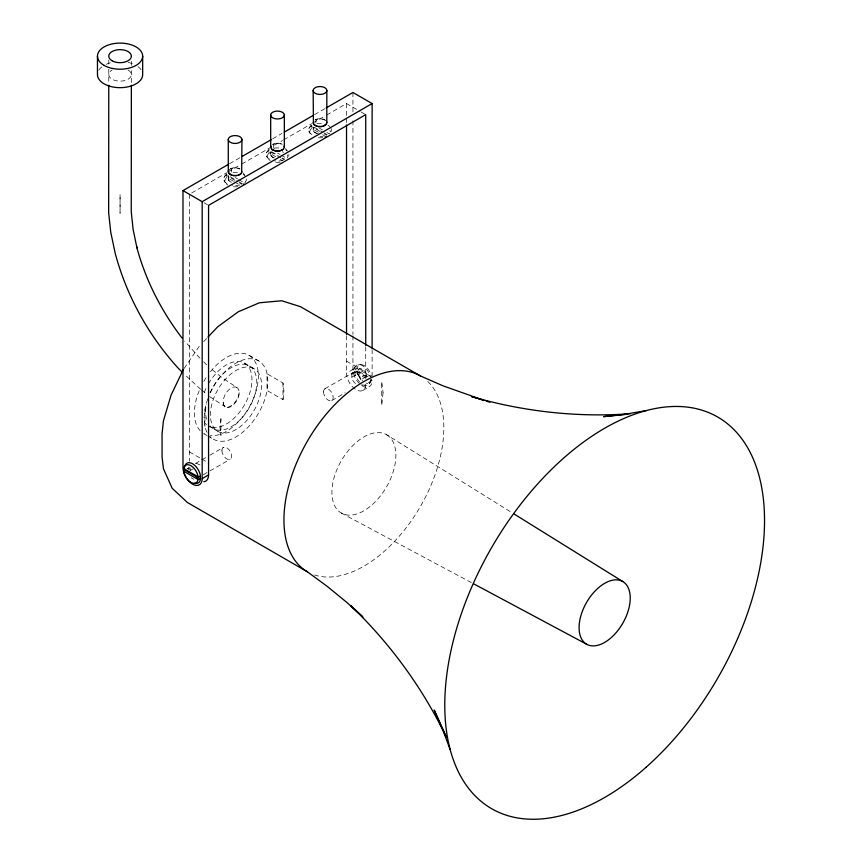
<?xml version="1.0" encoding="UTF-8"?>
<svg xmlns="http://www.w3.org/2000/svg" width="862" height="862" viewBox="0 0 862 862"><rect width="100%" height="100%" fill="white"/><g stroke="black" fill="none" stroke-linecap="round" stroke-linejoin="round"><path stroke-width="0.65" stroke-dasharray="4.31 3.23" d="M282.995 399.666L283.943 390.777L282.995 382.976L267.005 373.752L267.005 390.443L282.995 399.666L282.995 382.976M355.553 366.264C350.996 371.371 349.778 380.228 356.405 384.064M371.306 376.748L357.105 368.548L357.202 367.762A10.258 5.926 60 0 1 364.206 365.607A10.258 5.926 60 0 1 371.21 375.854M370.585 379.603L370.315 381.844A11.4 6.584 60 0 1 364.615 385.142M231.684 172.012C229.443 166.291 237.169 167.648 239.938 169.103M274.094 148.706C271.153 142.176 278.889 142.769 282.327 144.59M324.834 120.087C319.112 117.911 313.746 117.631 316.58 126.531M351.718 374.377L357.859 370.8A6.842 3.944 60 0 1 362.525 369.367A6.842 3.944 60 0 1 367.201 376.198L361.016 379.754L361.178 381.284M369.507 383.633L370.488 381.791M370.423 380.95L371.306 379.399L371.21 380.185A10.258 5.926 60 0 1 366.081 383.148M184.08 368.494L199.23 346.319M224.098 177.27L227.029 173.003M266.509 152.779L269.44 148.523M308.995 128.255L311.193 125.055M351.718 377.254L357.859 373.699A6.842 3.944 60 0 0 362.525 380.53M203.637 341.664L207.171 337.936M324.931 388.751L352.957 372.61L355.122 372.416L357.655 373.817M352.192 373.321L359.109 369.022M227.04 174.318L225.23 175.676A11.4 6.584 0 0 0 227.04 183.628M233.408 181.257L226.857 177.475L226.221 177.949A10.258 5.926 0 0 0 227.848 185.104M269.45 149.837L267.64 151.195A11.4 6.584 0 0 0 269.45 159.136M275.818 156.776L269.267 152.983L268.632 153.468A10.258 5.926 0 0 0 270.259 160.612M311.947 125.302L310.137 126.66A11.4 6.584 0 0 0 311.947 134.612M318.304 132.242L311.753 128.46L311.117 128.934A10.258 5.926 0 0 0 311.117 134.86M329.866 133.244L329.144 133.793L326.892 132.489M195.329 463.616L208.776 455.836M209.897 455.19L223.333 447.41M331.773 400.593L345.209 392.824M229.551 163.715L240.024 157.671M272.618 138.847L281.928 133.47M314.522 114.657L324.996 108.612M191.709 192.948L226.631 172.788M227.794 172.109L240.606 164.717M241.769 164.049L282.51 140.528M283.673 139.849L311.613 123.719M312.777 123.05L325.588 115.659M326.752 114.98L346.535 103.559L360.079 111.37M352.935 335.803L352.935 369.41A13.566 7.833 60 0 0 362.525 386.025A13.566 7.833 60 0 0 372.125 380.487L365.725 384.172A13.566 7.833 60 0 1 356.135 389.721A13.566 7.833 60 0 1 346.535 373.095L352.935 369.41L366.479 377.222M189.952 467.743L187.905 468.928A6.842 3.944 60 0 1 190.157 466.838M190.965 470.049L193.013 468.874M357.611 373.849L359.82 376.511M362.913 390.389L369.313 386.693M203.26 474.757L208.873 471.525M209.994 470.889L230.165 459.263M315.19 120.055L316.602 119.43M272.694 144.59L274.105 143.965M230.283 169.071L231.695 168.446M366.943 376.877L357.105 371.199L354.638 371.834L368.16 379.646M357.105 368.548L354.638 368.947L368.16 376.759M199.952 464.866L196.288 463.303M358.495 364.561L360.585 364.626M361.404 384.915L366.555 385.336M341.277 513.019L471.633 582.723M361.21 112.028L365.725 114.635M318.994 127.932L322.377 129.882M314.048 127.134L322.787 132.177M323.875 132.813L327.161 134.698M319.877 131.326L310.859 126.121L311.753 128.46M324.392 133.933L326.644 135.237M322.679 134.763L324.866 136.024M277.639 153.113L279.891 154.417M281.023 155.063L286.658 158.317M271.562 151.658L278.114 155.451M282.488 157.972L284.665 159.233M280.775 157.811L268.373 150.645L269.267 152.983M281.896 158.457L284.158 159.761M280.193 159.298L282.38 160.558M235.229 177.594L237.481 178.897M238.612 179.555L243.116 182.151M230.24 176.775L237.89 181.192M238.979 181.828L242.254 183.714M234.981 180.341L225.963 175.137L226.857 177.475M239.485 182.949L241.748 184.252M234.496 181.893L239.959 185.039M204.046 202.764L207.44 204.714M346.535 361.156L365.725 372.233L366.328 377.19M248.999 355.306L258.589 360.844M244.474 363.139L254.075 368.677A36.182 20.882 -60 0 1 242.599 424.718A36.182 20.882 -60 0 1 211.276 406.627A36.182 20.882 -60 0 1 254.075 368.677M217.892 431.334L208.302 425.796A36.182 20.882 -60 0 0 244.248 405.302A36.182 20.882 -60 0 0 244.916 363.408A36.182 20.882 -60 0 0 208.981 382.868M206.977 435.482L203.777 433.629A45.223 26.108 -60 0 0 206.923 434.998M208.044 436.097L213.367 439.167M189.381 451.893L200.663 458.401M201.794 459.058L207.44 462.312M186.935 468.368L191.45 470.975M386.499 434.685A45.223 26.108 -60 0 1 372.168 504.744A45.223 26.108 -60 0 1 333.001 482.127A45.223 26.108 -60 0 1 386.499 434.685L512.039 512.718M236.834 387.447A11.303 6.53 -60 0 0 223.463 399.311A11.303 6.53 -60 0 0 233.257 404.957A11.303 6.53 -60 0 0 236.834 387.447L222.364 377.944L210.188 367.977M209.509 396.509L225.144 406.778M200.674 389.268L184.339 374.291M201.654 390.077L206.568 394.096M199.962 358.204L184.662 341.104M203.615 361.814L207.257 365.413M285.581 148.523L287.057 150.656M243.17 173.003L244.646 175.137M308.995 131.66L310.094 133.427M266.509 156.184L267.608 157.961M224.098 180.675L225.197 182.442M359.766 376.543L361.016 379.754M357.105 371.199L357.202 372.104A10.258 5.926 60 0 0 360.585 379.14M372.125 349.563L372.125 377.793M365.725 346.739L365.725 372.233M352.935 92.482L352.935 112.642M352.935 120.712L352.935 334.456M346.535 103.559L346.535 116.973M346.535 118.309L346.535 123.686M346.535 335.663L346.535 373.095M313.262 127.468L313.165 129.957M228.279 175.298L228.279 178.994M204.962 409.569L204.962 426.27M189.381 194.295L189.381 461.181M131.358 61.417L131.358 65.383M131.358 70.652L131.358 83.948M108.774 60.114L108.774 64.079M108.774 69.348L108.774 83.959M427.8 381.5A113.051 65.275 -60 0 1 419.837 507.481A113.051 65.275 -60 0 1 314.587 574.976M206.514 424.535A36.182 20.882 -60 0 1 204.24 422.024M204.24 392.49A36.182 20.882 -60 0 1 206.999 386.392M210.048 392.813A36.182 20.882 -60 0 1 248.579 365.531A36.182 20.882 -60 0 1 247.135 411.12A36.182 20.882 -60 0 1 209.035 424.794M206.471 419.147A36.182 20.882 -60 0 1 206.471 403.858M239.173 392.63A11.292 6.056 -56.7 0 1 230.639 406.099A11.292 6.056 -56.7 0 1 223.193 401.854M210.328 392.77A45.223 26.108 -60 0 1 241.996 360.273A45.223 26.108 -60 0 1 266.864 372.621L267.963 381.543L266.864 391.725A45.223 26.108 -60 0 1 241.532 433.166A45.223 26.108 -60 0 1 209.789 436.301M207.009 432.347A45.223 26.108 -60 0 1 205.091 427.39L204.003 418.469L205.091 408.286A45.223 26.108 -60 0 1 207.839 398.718M98.818 70.156A22.606 13.059 0 0 1 102.125 66.665M106.306 64.262A22.606 13.059 0 0 1 111.963 62.43M128.169 62.43A22.606 13.059 0 0 1 133.825 64.262M138.006 66.665A22.606 13.059 0 0 1 141.314 70.156M128.05 70.005A11.292 6.519 0 0 1 128.05 79.229A11.292 6.519 0 0 1 112.082 79.229A11.292 6.519 0 0 1 112.082 70.005M210.403 371.727A45.223 26.108 -60 0 1 258.363 376.004A45.223 26.108 -60 0 1 210.403 435.676M200.189 430.763A45.223 26.108 -60 0 1 200.189 388.417M203.777 381.413A45.223 26.108 -60 0 1 206.557 376.953M230.273 168.833A6.788 3.911 0 0 1 239.862 168.833M274.159 157.854A6.788 3.911 0 0 1 271.681 152.509M282.348 151.69A6.788 3.911 0 0 1 283.426 152.509M190.664 470.113A13.566 7.833 60 0 1 189.952 467.958M272.758 144.31A6.788 3.911 0 0 1 282.348 144.31M315.244 119.775A6.788 3.911 0 0 1 325.911 120.594M318.283 133.718A6.788 3.911 0 0 1 314.167 127.975M359.777 382.103A11.4 6.584 60 0 1 354.745 372.858L354.745 368.042A11.4 6.584 60 0 1 362.525 365.639A11.4 6.584 60 0 1 370.315 377.028M331.008 128.255A11.4 6.584 0 0 1 331.008 131.66M322.948 136.315A11.4 6.584 0 0 1 319.996 136.53M317.054 123.6A11.4 6.584 0 0 1 322.948 123.6M328.056 125.302A11.4 6.584 0 0 1 329.866 126.66M316.58 133.373A6.842 3.944 0 0 1 314.08 127.985M322.657 137.618A10.258 5.926 0 0 1 317.345 137.618M329.909 130.367A10.258 5.926 0 0 1 330.254 131.897M193.831 479.186A6.842 3.944 60 0 1 191.321 477.742M288.91 154.481A11.4 6.584 0 0 1 288.522 156.184M283.21 160.181A11.4 6.584 0 0 1 274.569 160.838M274.569 148.135A11.4 6.584 0 0 1 280.462 148.135M285.57 149.837A11.4 6.584 0 0 1 287.38 151.195M274.094 157.908A6.842 3.944 0 0 1 271.595 152.509M287.423 154.891A10.258 5.926 0 0 1 287.423 157.961M280.172 162.142A10.258 5.926 0 0 1 274.859 162.142M246.5 178.973A11.4 6.584 0 0 1 246.112 180.675L245.013 182.442A10.258 5.926 0 0 0 245.013 179.382M239.916 184.931A11.4 6.584 0 0 1 232.158 185.33M233.117 172.486A11.4 6.584 0 0 1 238.052 172.615M243.159 174.318A11.4 6.584 0 0 1 244.97 175.676M237.761 186.634A10.258 5.926 0 0 1 232.449 186.634M120.066 194.618L120.066 213.27L120.066 194.618M220.941 418.803L219.993 427.703L220.941 435.493L220.941 418.803M383.073 392.619L381.715 405.355L381.715 381.467L383.073 392.619M270.765 154.46L270.765 152.003L270.679 154.481M229.184 177.033A6.788 3.911 0 0 0 231.673 182.388A6.842 3.944 0 0 1 229.184 177.001M323.519 391.887A6.842 3.944 60 0 0 330.771 400.905A6.842 3.944 60 0 0 330.771 391.24A6.842 3.944 60 0 0 323.519 391.887M221.911 450.546A6.842 3.944 60 0 0 229.173 459.565A6.842 3.944 60 0 0 229.173 449.899A6.842 3.944 60 0 0 221.911 450.546"/><path stroke-width="1.29" d="M241.942 139.515A6.842 3.944 0 0 1 231.684 142.93A6.842 3.944 0 0 1 231.684 136.088A6.842 3.944 0 0 1 241.942 139.515L241.683 172.874M284.32 147.37L284.352 115.023A6.842 3.944 0 0 0 274.094 111.607A6.842 3.944 0 0 0 274.094 118.439A6.842 3.944 0 0 0 284.352 115.023M326.806 122.835L326.838 90.488A6.842 3.944 0 0 0 316.58 87.073A6.842 3.944 0 0 0 316.58 93.915A6.842 3.944 0 0 0 326.838 90.488M198.001 476.815L183.789 468.616L183.886 467.829A10.258 5.926 60 0 1 190.901 465.663A10.258 5.926 60 0 1 197.904 475.91L198.001 476.815L200.469 476.18M233.333 175.708L236.867 175.654M198.001 479.466L197.904 480.253A10.258 5.926 60 0 1 190.901 482.408A10.258 5.926 60 0 1 183.886 472.16L184.683 469.952L200.469 479.067L198.001 479.466L183.789 471.266M275.743 151.227L271.595 149.385M318.229 126.692L321.774 126.692M231.684 175.32L228.527 172.874M316.58 126.305L314.102 124.807M183.315 369.604L171.107 395.022L163.435 420.839L162.067 433.618L162.067 457.151L163.489 468.874L172.217 488.323L187.453 502.535L307.357 571.765L327.269 586.419L346.449 602.096L362.934 617.02M183.789 468.616L184.791 466.17A11.4 6.584 60 0 1 192.582 463.767A11.4 6.584 60 0 1 200.361 475.156L200.361 479.972A11.4 6.584 60 0 1 194.661 483.259M326.601 123.902L323.422 126.305M208.044 337.01L217.752 326.763L238.321 311.753L259.376 302.788L281.745 300.763L300.504 306.71L420.419 375.94L443.057 385.853L483.668 400.237M241.004 173.822L238.526 175.32M283.436 149.385L279.277 151.162L275.754 151.162M243.353 184.349L243.989 183.875M365.725 345.403L365.725 114.635L208.561 205.371L208.561 474.908L202.171 478.604A13.566 7.833 60 0 1 192.582 484.142A13.566 7.833 60 0 1 182.981 467.527L182.981 190.599L228.376 164.394M242.351 156.324L271.455 139.525M284.255 132.134L313.359 115.325M326.159 107.933L352.935 92.482L372.125 103.559L372.125 348.226M182.981 190.599L202.171 201.676L372.125 103.559M325.125 137.026L325.955 136.659M646.037 410.646L624.939 414.266L603.594 416.648L624.939 414.536M630.316 413.728C576.926 417.639 522.954 411.486 471.579 396.585L483.787 400.356M486.157 401.035L489.885 402.242M473.992 583.994L586.569 644.194M514.323 514.14L622.752 581.527A36.182 20.882 -60 0 1 611.277 637.568A36.182 20.882 -60 0 1 579.954 619.487A36.182 20.882 -60 0 1 622.752 581.527M362.062 616.179L350.823 605.749C390.077 643.386 422.736 687.941 446.225 737.021M182.453 372.416L178.068 368.042C148.523 335.49 126.639 296.011 115.26 253.525L110.735 232.19L108.655 212.602L108.774 85.284M182.044 338.023C161.259 310.902 145.473 279.913 136.659 246.844L136.95 247.857L133.125 229.486L131.25 211.793L131.358 85.273M446.365 736.913L434.2 710.04L442.809 729.726L450.223 749.811M313.423 123.859L313.165 90.488M184.522 468.411L184.791 470.986M270.679 115.023L270.7 147.37M228.268 139.515L228.29 171.85M346.535 125.022L346.535 334.327M202.171 201.676L202.171 478.604M142.672 56.159L142.672 74.617A22.606 13.059 0 0 1 120.066 87.665A22.606 13.059 0 0 1 97.46 74.617L97.46 56.159M307.357 571.765A113.051 65.275 -60 0 1 307.357 441.215A113.051 65.275 -60 0 1 420.419 375.94M284.104 146.066A6.788 3.911 0 0 1 277.553 150.99A6.788 3.911 0 0 1 271.002 146.066M326.59 121.531A6.788 3.911 0 0 1 320.923 126.434A6.788 3.911 0 0 1 313.262 122.544M241.845 171.603A6.788 3.911 0 0 1 233.311 175.395A6.788 3.911 0 0 1 229.184 169.652M208.561 474.908A13.566 7.833 60 0 1 203.766 481.739M197.247 477.203A6.842 3.944 60 0 1 196.762 478.281M646.037 767.299A226.113 130.55 -60 0 0 717.712 417.046A226.113 130.55 -60 0 0 450.223 654.236A226.113 130.55 -60 0 0 646.037 767.299M104.076 65.383A22.606 13.059 0 0 0 141.907 59.532A22.606 13.059 0 0 0 114.215 43.542A22.606 13.059 0 0 0 104.076 65.383M112.092 60.771A11.292 6.519 0 0 0 130.981 57.84A11.292 6.519 0 0 0 117.135 49.856A11.292 6.519 0 0 0 112.092 60.771"/></g></svg>
